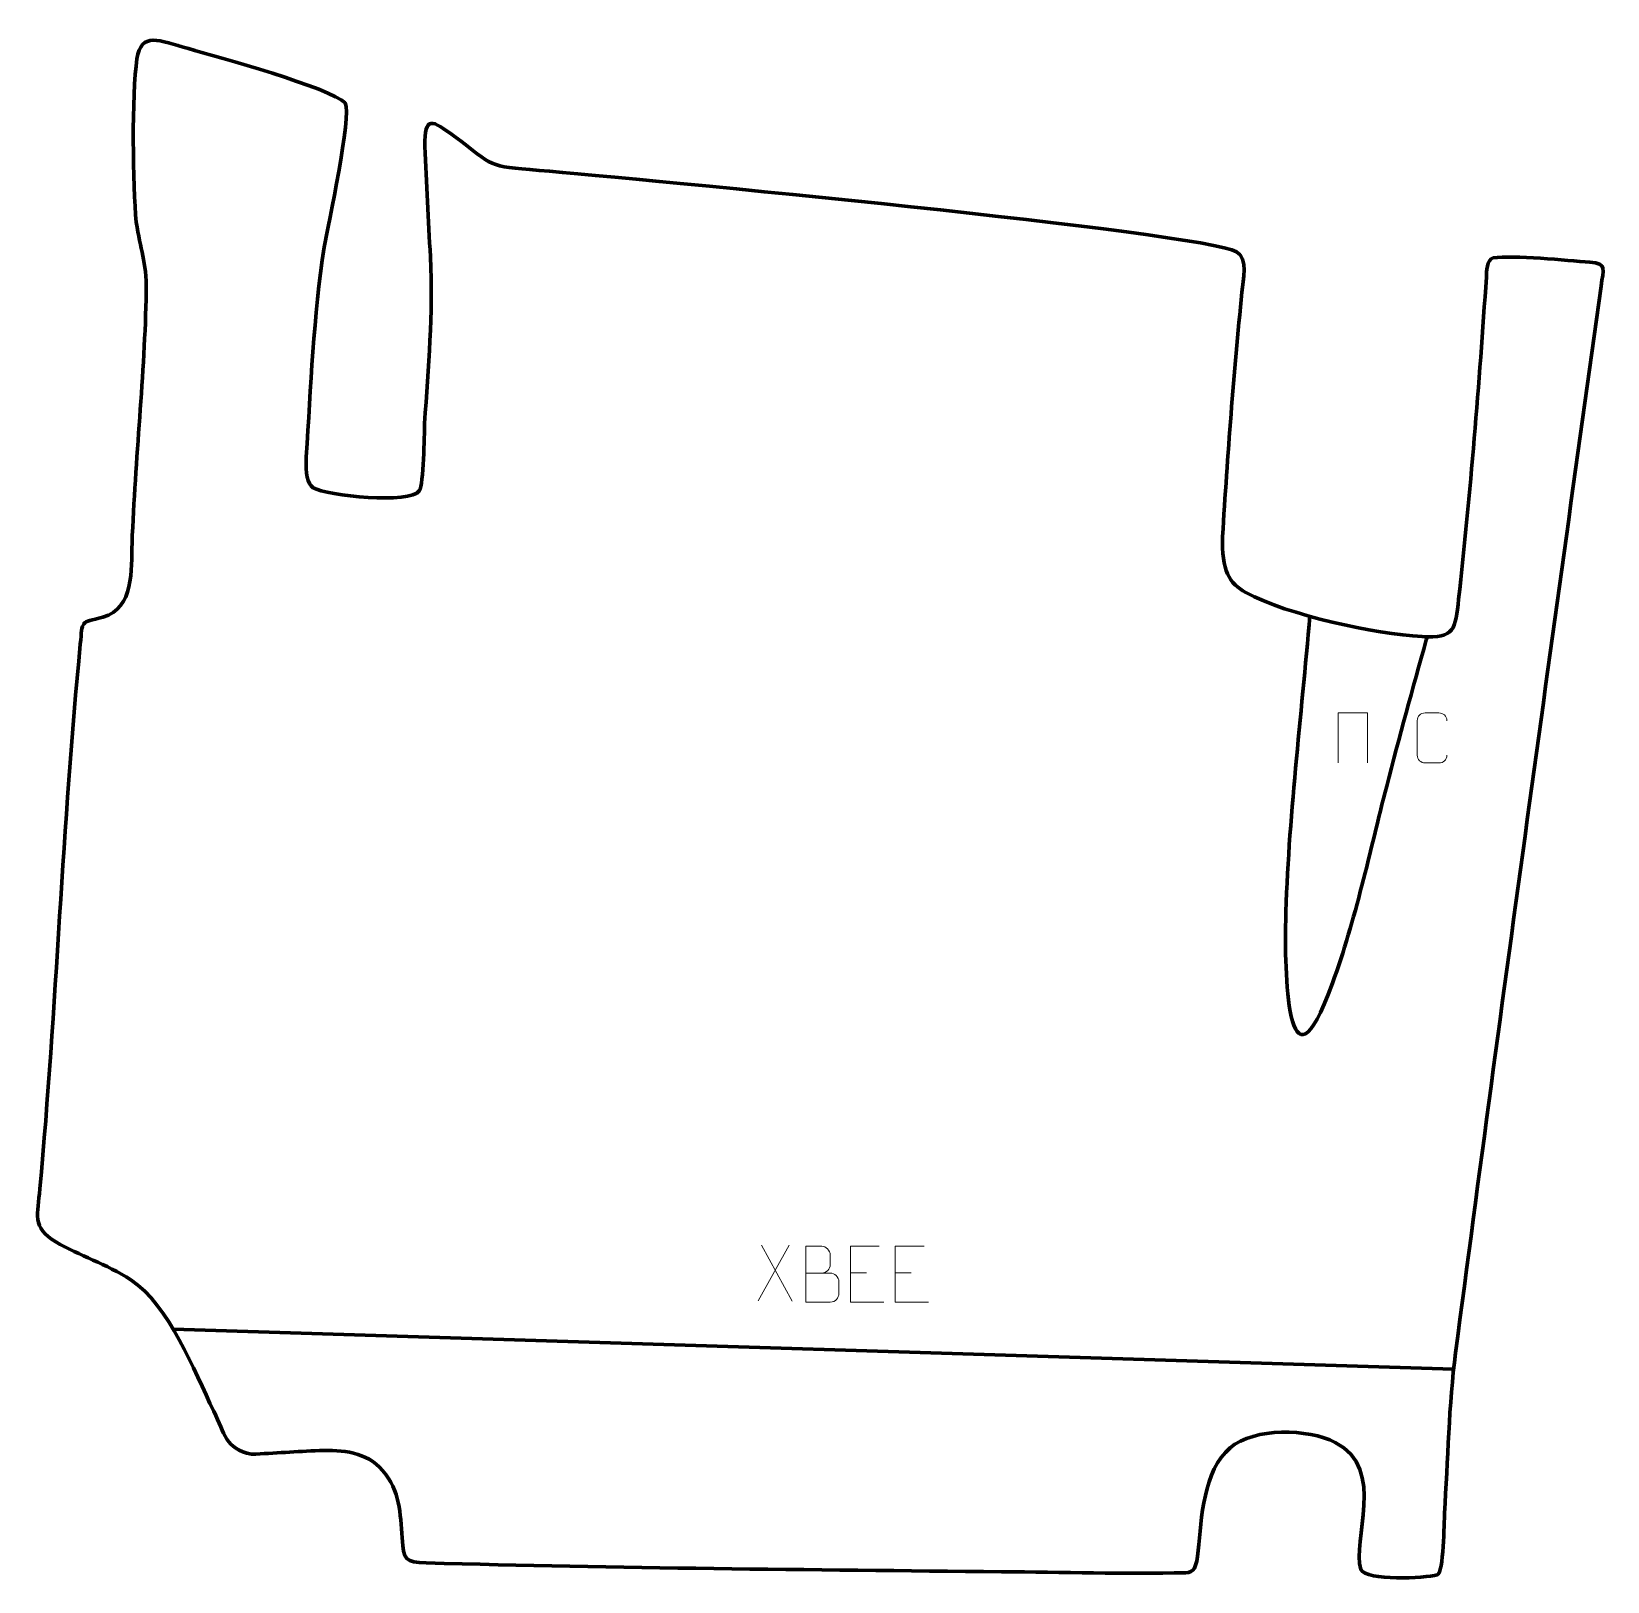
# Model space of a CAD drawing. Header units: millimetres. Extents: x -751 to -47, y 437 to 1130.
import ezdxf

# ---------------------------------------------------------------- set-up
doc = ezdxf.new("R2010")
doc.units = ezdxf.units.MM
doc.header["$MEASUREMENT"] = 0
doc.layers.add('layer 1', color=7, linetype='Continuous', plot=False)
doc.layers.add('layer 2', color=7, linetype='Continuous')
doc.layers.add('layer 3', color=7, linetype='Continuous')

msp = doc.modelspace()

# ---------------------------------------------------------------- linework, layer by layer
at = {"layer": 'layer 1', "color": 250, "lineweight": 9}
for points, knots in [([(-167.1885, 803.3057), (-167.1885, 803.3057), (-167.1885, 825.656), (-167.1885, 825.656), (-167.1885, 825.656), (-167.1885, 825.656), (-154.0702, 825.656), (-154.0702, 825.656), (-154.0702, 825.656), (-154.0702, 825.656), (-154.0702, 803.3057), (-154.0702, 803.3057)], [0, 0, 0, 0, 0.25, 0.25, 0.25, 0.25, 0.5, 0.5, 0.5, 0.5, 1, 1, 1, 1]), ([(-118.6074, 806.7254), (-118.7326, 804.6444), (-120.2348, 803.3192), (-122.1585, 803.3095), (-122.1585, 803.3095), (-124.2471, 803.3098), (-126.3357, 803.3098), (-128.424, 803.3095), (-128.424, 803.3095), (-130.1482, 803.2151), (-131.9146, 804.903), (-131.9046, 806.7098), (-131.9046, 806.7098), (-131.9042, 811.878), (-131.9042, 817.0457), (-131.9046, 822.2131), (-131.9046, 822.2131), (-131.9008, 824.1282), (-130.3363, 825.6681), (-128.4084, 825.656), (-128.4084, 825.656), (-126.3254, 825.656), (-124.2419, 825.656), (-122.1585, 825.656), (-122.1585, 825.656), (-120.415, 825.6878), (-118.6313, 824.3519), (-118.6074, 822.1685)], [0, 0, 0, 0, 0.125, 0.125, 0.125, 0.125, 0.25, 0.25, 0.25, 0.25, 0.375, 0.375, 0.375, 0.375, 0.5, 0.5, 0.5, 0.5, 0.625, 0.625, 0.625, 0.625, 0.75, 0.75, 0.75, 0.75, 1, 1, 1, 1]), ([(-405.097, 575.2781), (-401.4584, 575.2785), (-397.8713, 575.2785), (-394.2319, 575.2781), (-394.2319, 575.2781), (-392.2565, 575.2608), (-390.3329, 573.5247), (-390.3329, 571.4751), (-390.3329, 571.4751), (-390.3333, 570.3465), (-390.3333, 567.2971), (-390.3329, 566.1682), (-390.3329, 566.1682), (-390.3153, 564.3103), (-391.8574, 562.2964), (-394.1789, 562.3133), (-394.1789, 562.3133), (-397.8187, 562.3137), (-401.4581, 562.3137), (-405.097, 562.3133), (-405.097, 562.3133), (-405.097, 570.6316), (-405.097, 578.9494), (-405.097, 587.2669), (-405.097, 587.2669), (-402.7233, 587.2669), (-400.3492, 587.2669), (-397.975, 587.2669), (-397.975, 587.2669), (-396.2942, 587.2845), (-394.1974, 585.374), (-394.1797, 583.4116), (-394.1797, 583.4116), (-394.1801, 581.3455), (-394.1801, 581.1995), (-394.1797, 579.133), (-394.1797, 579.133), (-394.1624, 577.0669), (-396.0169, 575.2608), (-398.0269, 575.2781)], [0, 0, 0, 0, 0.09090909, 0.09090909, 0.09090909, 0.09090909, 0.18181818, 0.18181818, 0.18181818, 0.18181818, 0.27272727, 0.27272727, 0.27272727, 0.27272727, 0.36363636, 0.36363636, 0.36363636, 0.36363636, 0.45454545, 0.45454545, 0.45454545, 0.45454545, 0.54545455, 0.54545455, 0.54545455, 0.54545455, 0.63636364, 0.63636364, 0.63636364, 0.63636364, 0.72727273, 0.72727273, 0.72727273, 0.72727273, 0.81818182, 0.81818182, 0.81818182, 0.81818182, 1, 1, 1, 1]), ([(-372.2738, 587.2669), (-372.2738, 587.2669), (-385.1477, 587.2669), (-385.1477, 587.2669), (-385.1477, 587.2669), (-385.1477, 587.2669), (-385.1477, 562.3133), (-385.1477, 562.3133), (-385.1477, 562.3133), (-385.1477, 562.3133), (-370.2819, 562.3133), (-370.2819, 562.3133)], [0, 0, 0, 0, 0.25, 0.25, 0.25, 0.25, 0.5, 0.5, 0.5, 0.5, 1, 1, 1, 1]), ([(-352.2738, 587.2669), (-352.2738, 587.2669), (-365.1477, 587.2669), (-365.1477, 587.2669), (-365.1477, 587.2669), (-365.1477, 587.2669), (-365.1477, 562.3133), (-365.1477, 562.3133), (-365.1477, 562.3133), (-365.1477, 562.3133), (-350.2819, 562.3133), (-350.2819, 562.3133)], [0, 0, 0, 0, 0.25, 0.25, 0.25, 0.25, 0.5, 0.5, 0.5, 0.5, 1, 1, 1, 1])]:
    msp.add_open_spline(points, degree=3, knots=knots, dxfattribs=at)
for points in [[(-412.6112, 587.7549), (-412.6112, 587.7549), (-426.3518, 562.8591), (-426.3518, 562.8591)], [(-424.8972, 587.7549), (-424.8972, 587.7549), (-411.1566, 562.8014), (-411.1566, 562.8014)], [(-385.1477, 575.3872), (-385.1477, 575.3872), (-377.9796, 575.3872), (-377.9796, 575.3872)], [(-365.1477, 575.3872), (-365.1477, 575.3872), (-357.9796, 575.3872), (-357.9796, 575.3872)]]:
    msp.add_open_spline(points, degree=3, dxfattribs=at)
at = {"layer": 'layer 2', "color": 140, "lineweight": 158}
msp.add_open_spline([(-179.8913, 869.1712), (-183.5891, 824.0967), (-189.5872, 777.7531), (-190.6704, 732.662), (-190.6704, 732.662), (-191.1447, 712.9212), (-190.4575, 647.7055), (-169.7791, 704.7851), (-169.7791, 704.7851), (-159.4247, 733.3669), (-153.0627, 763.5436), (-145.5382, 792.9676), (-145.5382, 792.9676), (-139.9605, 814.7774), (-133.8109, 836.5133), (-127.8904, 858.2377), (-127.8904, 858.2377), (-127.8904, 858.2377), (-127.4948, 859.6893), (-127.4948, 859.6893)], degree=3, knots=[0, 0, 0, 0, 0.16666667, 0.16666667, 0.16666667, 0.16666667, 0.33333333, 0.33333333, 0.33333333, 0.33333333, 0.5, 0.5, 0.5, 0.5, 0.66666667, 0.66666667, 0.66666667, 0.66666667, 1, 1, 1, 1], dxfattribs=at)
msp.add_open_spline([(-687.8759, 550.2794), (-687.8759, 550.2794), (-115.6024, 532.3078), (-115.6024, 532.3078)], degree=3, dxfattribs=at)
at = {"layer": 'layer 3', "color": 242, "lineweight": 158}
msp.add_open_spline([(-575.418, 1078.8483), (-575.5428, 1092.9614), (-572.1297, 1090.6314), (-562.2532, 1083.4202), (-562.2532, 1083.4202), (-543.942, 1069.6774), (-548.024, 1070.1023), (-524.2988, 1068.1189), (-524.2988, 1068.1189), (-481.4888, 1064.5096), (-227.9459, 1040.4741), (-212.6632, 1031.7593), (-212.6632, 1031.7593), (-207.386, 1028.75), (-209.6883, 1019.0578), (-210.2251, 1013.7376), (-210.2251, 1013.7376), (-213.8741, 977.5702), (-216.6557, 940.7153), (-218.8882, 904.4572), (-218.8882, 904.4572), (-219.1991, 889.3996), (-215.9743, 883.4926), (-208.444, 879.431), (-208.444, 879.431), (-189.5685, 869.2506), (-150.6976, 860.9864), (-129.7434, 859.7856), (-129.7434, 859.7856), (-114.8819, 858.9339), (-114.8966, 863.0654), (-113.3898, 876.483), (-113.3898, 876.483), (-108.099, 923.5929), (-104.161, 973.2), (-100.9866, 1020.4334), (-100.9866, 1020.4334), (-100.8221, 1022.9006), (-100.938, 1028.2886), (-97.9113, 1029.0425), (-97.9113, 1029.0425), (-88.79, 1030.2833), (-65.2201, 1027.8519), (-54.7703, 1027.1411), (-54.7703, 1027.1411), (-46.8564, 1026.3807), (-48.6808, 1024.0637), (-49.7461, 1016.3938), (-49.7461, 1016.3938), (-71.7732, 857.5975), (-93.8948, 698.5955), (-114.7298, 539.648), (-114.7298, 539.648), (-117.739, 516.6916), (-118.2418, 491.3107), (-119.6745, 467.9782), (-119.6745, 467.9782), (-119.8818, 463.9584), (-119.9662, 441.3063), (-122.9926, 440.3645), (-122.9926, 440.3645), (-128.3767, 439.039), (-154.6837, 437.4427), (-157.0748, 442.8713), (-157.0748, 442.8713), (-161.4006, 455.3111), (-145.1886, 487.8035), (-168.601, 499.6325), (-168.601, 499.6325), (-180.7224, 505.7567), (-204.51, 506.449), (-215.5435, 497.1342), (-215.5435, 497.1342), (-227.3932, 487.1303), (-228.38, 465.6416), (-229.7561, 451.2261), (-229.7561, 451.2261), (-230.4815, 443.651), (-231.7817, 441.3944), (-235.3952, 441.3224), (-235.3952, 441.3224), (-262.4562, 440.8403), (-290.5542, 441.5237), (-317.6637, 441.8015), (-317.6637, 441.8015), (-403.3204, 442.6785), (-489.1888, 443.424), (-574.8114, 445.7582), (-574.8114, 445.7582), (-584.2156, 446.0146), (-584.8043, 446.8773), (-585.5604, 456.8987), (-585.5604, 456.8987), (-586.4027, 468.0619), (-586.3914, 477.7637), (-594.2782, 487.0408), (-594.2782, 487.0408), (-601.4897, 495.5237), (-612.1481, 496.1938), (-622.5202, 495.9712), (-622.5202, 495.9712), (-632.6657, 495.5165), (-642.7191, 494.791), (-652.8136, 494.2838), (-652.8136, 494.2838), (-664.8488, 496.9427), (-664.6449, 503.3529), (-669.7343, 513.5005), (-669.7343, 513.5005), (-678.6275, 531.7644), (-689.5667, 560.8926), (-706.766, 572.2046), (-706.766, 572.2046), (-717.9826, 579.5817), (-729.559, 582.9234), (-740.3363, 589.2488), (-740.3363, 589.2488), (-751.1707, 595.6077), (-748.4432, 601.6644), (-747.4124, 612.9063), (-747.4124, 612.9063), (-740.0252, 693.8595), (-737.3607, 775.7026), (-729.3618, 856.3422), (-729.3618, 856.3422), (-728.2841, 867.2079), (-729.6436, 865.8437), (-719.2335, 868.3731), (-719.2335, 868.3731), (-705.2009, 872.6555), (-706.6393, 889.545), (-706.2603, 901.5546), (-706.2603, 901.5546), (-704.8315, 938.8992), (-700.6094, 976.8523), (-699.881, 1013.9632), (-699.881, 1013.9632), (-699.7665, 1027.7194), (-702.6182, 1032.5319), (-704.3308, 1045.0118), (-704.3308, 1045.0118), (-706.0051, 1061.0274), (-706.3917, 1101.9867), (-704.048, 1117.9877), (-704.048, 1117.9877), (-702.2591, 1130.1971), (-694.1943, 1126.3424), (-681.0664, 1122.5711), (-681.0664, 1122.5711), (-668.088, 1118.8428), (-617.341, 1104.957), (-611.0289, 1098.2576), (-611.0289, 1098.2576), (-607.7989, 1092.7682), (-618.6809, 1043.5361), (-620.3597, 1033.7899), (-620.3597, 1033.7899), (-625.1259, 1002.9284), (-626.4042, 971.3154), (-628.361, 940.1536), (-628.361, 940.1536), (-628.8598, 932.2106), (-627.8981, 928.3376), (-625.2925, 926.3079), (-625.2925, 926.3079), (-619.1797, 922.5395), (-581.6886, 919.0099), (-577.9002, 924.8455), (-577.9002, 924.8455), (-575.8381, 928.022), (-575.6777, 949.7221), (-575.477, 954.9319), (-575.477, 954.9319), (-573.9446, 980.9017), (-571.5072, 1003.2152), (-572.9152, 1029.5287), (-572.9152, 1029.5287), (-573.7948, 1045.9662), (-574.5766, 1062.4088), (-575.418, 1078.8483)], degree=3, knots=[0, 0, 0, 0, 0.02173913, 0.02173913, 0.02173913, 0.02173913, 0.04347826, 0.04347826, 0.04347826, 0.04347826, 0.06521739, 0.06521739, 0.06521739, 0.06521739, 0.08695652, 0.08695652, 0.08695652, 0.08695652, 0.10869565, 0.10869565, 0.10869565, 0.10869565, 0.13043478, 0.13043478, 0.13043478, 0.13043478, 0.15217391, 0.15217391, 0.15217391, 0.15217391, 0.17391304, 0.17391304, 0.17391304, 0.17391304, 0.19565217, 0.19565217, 0.19565217, 0.19565217, 0.2173913, 0.2173913, 0.2173913, 0.2173913, 0.23913043, 0.23913043, 0.23913043, 0.23913043, 0.26086957, 0.26086957, 0.26086957, 0.26086957, 0.2826087, 0.2826087, 0.2826087, 0.2826087, 0.30434783, 0.30434783, 0.30434783, 0.30434783, 0.32608696, 0.32608696, 0.32608696, 0.32608696, 0.34782609, 0.34782609, 0.34782609, 0.34782609, 0.36956522, 0.36956522, 0.36956522, 0.36956522, 0.39130435, 0.39130435, 0.39130435, 0.39130435, 0.41304348, 0.41304348, 0.41304348, 0.41304348, 0.43478261, 0.43478261, 0.43478261, 0.43478261, 0.45652174, 0.45652174, 0.45652174, 0.45652174, 0.47826087, 0.47826087, 0.47826087, 0.47826087, 0.5, 0.5, 0.5, 0.5, 0.52173913, 0.52173913, 0.52173913, 0.52173913, 0.54347826, 0.54347826, 0.54347826, 0.54347826, 0.56521739, 0.56521739, 0.56521739, 0.56521739, 0.58695652, 0.58695652, 0.58695652, 0.58695652, 0.60869565, 0.60869565, 0.60869565, 0.60869565, 0.63043478, 0.63043478, 0.63043478, 0.63043478, 0.65217391, 0.65217391, 0.65217391, 0.65217391, 0.67391304, 0.67391304, 0.67391304, 0.67391304, 0.69565217, 0.69565217, 0.69565217, 0.69565217, 0.7173913, 0.7173913, 0.7173913, 0.7173913, 0.73913043, 0.73913043, 0.73913043, 0.73913043, 0.76086957, 0.76086957, 0.76086957, 0.76086957, 0.7826087, 0.7826087, 0.7826087, 0.7826087, 0.80434783, 0.80434783, 0.80434783, 0.80434783, 0.82608696, 0.82608696, 0.82608696, 0.82608696, 0.84782609, 0.84782609, 0.84782609, 0.84782609, 0.86956522, 0.86956522, 0.86956522, 0.86956522, 0.89130435, 0.89130435, 0.89130435, 0.89130435, 0.91304348, 0.91304348, 0.91304348, 0.91304348, 0.93478261, 0.93478261, 0.93478261, 0.93478261, 0.95652174, 0.95652174, 0.95652174, 0.95652174, 1, 1, 1, 1], dxfattribs=at)

doc.saveas('drawing.dxf')
